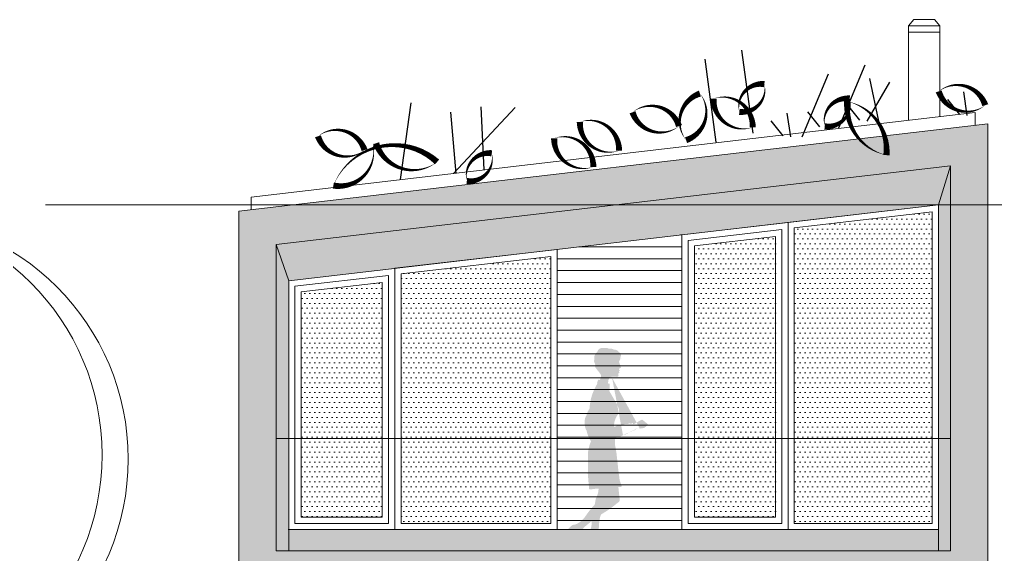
# Model space of a CAD drawing. Header units: metres. Extents: x -686 to 211, y -481 to 125.
# Drawn here: x -628.73 to -620.91, y -339.11 to -334.83 of the extents above; entities that cross this region are included whole.
import ezdxf

# ---------------------------------------------------------------- set-up
doc = ezdxf.new("R2010")
doc.units = ezdxf.units.M
for name, color, linetype in [('2 lidi', 4, 'Continuous'), ('SRAFA', 251, 'Continuous'), ('SRAFY', 3, 'Continuous'), ('srafy sklo', 252, 'Continuous'), ('stávající stromy', 86, 'Continuous'), ('zariz.predmety', 203, 'Continuous'), ('ZDIVO', 1, 'Continuous')]:
    doc.layers.add(name, color=color, linetype=linetype)
doc.layers.add('FLOATINGWINDOWS', color=2, linetype='Continuous', plot=False)
pattern_1 = [(0, (-344.3667892480775, 14.72618816509743), (0, 0.09524999999999999), [])]
pattern_2 = [(0, (-344.3667892480775, 14.72618816509743), (0.01984375, 0.0396875), [0, -0.0396875])]

# ---------------------------------------------------------------- blocks, each defined once
blk = doc.blocks.new('pani')
at = {"layer": '2 lidi'}
h = blk.add_hatch(color=254, dxfattribs=at)
h.dxf.hatch_style = 1
edge = h.paths.add_edge_path()
edge.add_arc((127.7125445816153, 160.006486360353), 0.01028382336285581, 420.15738032454817, 488.8546129559471, ccw=False)
edge.add_line((127.7176620107387, 160.0154065028369), (127.7783582332915, 159.9805854652282))
edge.add_line((127.7783582332914, 159.9805854652427), (127.7809165913757, 159.9788222169402))
edge.add_line((127.7809165913903, 159.9788222169403), (127.7854209083862, 159.9906496996842))
edge.add_line((127.7854209083862, 159.9906496996842), (127.7979952238018, 159.9868658494711))
edge.add_line((127.7979952237873, 159.9868658494709), (127.7966245649777, 159.9829710239397))
edge.add_arc((127.8113428024709, 159.9589328465416), 0.02818617547550026, 417.0679477813011, 481.47854875566, ccw=False)
edge.add_arc((127.8363472909044, 159.9319305097278), 0.05157620989337796, 418.01845477445363, 460.8190267398489, ccw=False)
edge.add_arc((127.871144863932, 159.935382854572), 0.04098401266637072, 416.40835059919965, 460.5166247991097, ccw=False)
edge.add_arc((127.9003467302377, 159.921918736599), 0.04804920557306866, 414.82660982852707, 457.80675219803874, ccw=False)
edge.add_arc((127.9334381769306, 159.9286379835297), 0.03300362912025683, 446.1076731388703, 459.43910268659516, ccw=False)
edge.add_ellipse((127.7831855234944, 159.9657042891761), major_axis=(4.767710159800002e-05, 0.1525491429022624), ratio=1, start_angle=268.4632272824393, end_angle=308.6852796007429)
edge.add_arc((127.9532235915376, 160.0890425072795), 0.05813163758922323, 158.3411392252194, 208.8232437894766, ccw=False)
edge.add_arc((128.2829918898679, 159.9580859601261), 0.4129509547384177, 509.84542816480837, 518.3411392252195, ccw=False)
edge.add_line((127.9259242002318, 160.1655254839354), (127.9772467674251, 160.2525012987063))
edge.add_line((127.977246767425, 160.2525012987063), (127.9695921220429, 160.2480359007918))
edge.add_line((127.9695921220575, 160.248035900792), (127.9713334645223, 160.3049558509132))
edge.add_line((127.9713334645369, 160.3049558509133), (127.9824033739032, 160.3065349386819))
edge.add_ellipse((127.9104880512265, 160.3144045131663), major_axis=(2.261029787446845e-05, 0.07234461504387459), ratio=1, start_angle=263.772972551509, end_angle=295.7567999352441)
edge.add_ellipse((127.9486275211316, 160.332397355421), major_axis=(9.431580590946066e-06, 0.03017757974244791), ratio=1, start_angle=-63.56876440195146, end_angle=-8.161781600616386)
edge.add_line((127.952921128489, 160.3622679319721), (127.9347493195701, 160.3610876902709))
edge.add_line((127.9347493195701, 160.3610876902709), (127.9153356416653, 160.3601461024701))
edge.add_line((127.9153356416653, 160.3601461024701), (127.9069196591664, 160.3608973631059))
edge.add_arc((127.9071906641746, 160.3639332913511), 0.003047999999882433, 242.03189565388118, 264.8989584059329, ccw=False)
edge.add_arc((127.9117950895971, 160.372604597898), 0.01286595756202403, 154.4370695807236, 242.0318956641819, ccw=False)
edge.add_ellipse((127.8903964518783, 160.3828772629093), major_axis=(3.39749671388752e-06, 0.01087073656630446), ratio=1, start_angle=244.2782288700299, end_angle=336.0300320934197)
edge.add_arc((127.8964540052171, 160.3980589986879), 0.005499525912215009, 218.4689438560781, 252.67045776487112, ccw=False)
edge.add_arc((127.8928329588443, 160.3970012995128), 0.002460705699389315, 112.5014554965395, 253.84200358566181, ccw=False)
edge.add_arc((127.9264550873292, 160.2877434212374), 0.116764206714937, 464.8255324046633, 467.2183602702706, ccw=False)
edge.add_ellipse((127.8864968013957, 160.4033759745351), major_axis=(3.266270599556832e-06, 0.01045086139359943), ratio=1, start_angle=254.730471834477, end_angle=298.4703152205136)
edge.add_ellipse((127.899334935775, 160.3936846345123), major_axis=(4.724786550842821e-06, 0.0151175745707964), ratio=1, start_angle=13.98793659864376, end_angle=18.38585519343384)
edge.add_arc((127.8927974465022, 160.4180499401981), 0.01017373547148671, 239.76627202114992, 280.0401234973605, ccw=False)
edge.add_arc((127.8923289021347, 160.4077490267882), 0.004893361121689614, 459.3217845640042, 522.0136342203881, ccw=False)
edge.add_ellipse((127.8850298147556, 160.4213260967814), major_axis=(3.407464731492455e-06, 0.01090263054666624), ratio=1, start_angle=216.6574919619548, end_angle=305.9071536944742)
edge.add_line((127.8938625996063, 160.4277174406202), (127.8835800853583, 160.4313722405207))
edge.add_line((127.8835800853583, 160.4313722405207), (127.8815901154271, 160.4327007120059))
edge.add_line((127.8815901154271, 160.4327007120059), (127.8799317725682, 160.4336971174532))
edge.add_line((127.8799317725683, 160.4336971174532), (127.8792688296787, 160.435357136576))
edge.add_line((127.8792688296641, 160.4353571365758), (127.8805967904553, 160.4386763453981))
edge.add_line((127.8805967904553, 160.4386763453981), (127.8958476399238, 160.4790017756807))
edge.add_ellipse((127.8929967137824, 160.4800799798012), major_axis=(9.526097348609021e-07, 0.003047999851137721), ratio=1, start_angle=249.3015727408036, end_angle=295.7861349120419)
edge.add_line((127.8957416206016, 160.4814050422783), (127.8902364484189, 160.4928091722846))
edge.add_ellipse((127.8012707534687, 160.4435278917216), major_axis=(3.178590939687923e-05, 0.1017031881624786), ratio=1, start_angle=-60.99845622198116, end_angle=-55.3296565672393)
edge.add_arc((127.9209822880197, 160.507862464376), 0.03663129635522555, 135.7257132444281, 190.2311754233157, ccw=False)
edge.add_ellipse((127.9352949870627, 160.4907022437285), major_axis=(1.840945125420034e-05, 0.05890345503399997), ratio=1, start_angle=43.51048625090534, end_angle=79.39821367104585)
edge.add_arc((127.9203550746537, 160.4991053868045), 0.04302458552665595, 511.6027414891749, 536.7327350482561, ccw=False)
edge.add_arc((127.8933479677804, 160.5288025782637), 0.01424106275010295, 159.227078187775, 220.4293366739411, ccw=False)
edge.add_line((127.8800326681541, 160.5338533864964), (127.8858349975386, 160.5502037836536))
edge.add_arc((127.9079354442382, 160.5279952232405), 0.03133129266364829, 472.9551379745943, 494.8601989201875, ccw=False)
edge.add_arc((127.9313178536703, 160.5368152896754), 0.04084976593513885, 444.49428659019543, 510.637321579843, ccw=False)
edge.add_arc((127.9649171513036, 160.5342694365348), 0.05241907521711254, 436.085596237834, 484.4860422774348, ccw=False)
edge.add_arc((128.0033833795227, 160.5413794793416), 0.05083968654026313, 432.8599268776603, 480.5756481870353, ccw=False)
edge.add_arc((128.0294055558131, 160.5496798265286), 0.04176669762452144, 371.59104919378694, 465.3258436312751, ccw=False)
edge.add_arc((128.042105257299, 160.5144281157976), 0.05196989680119713, 345.98163214273836, 417.1177074126011, ccw=False)
edge.add_arc((128.0574710586558, 160.4880779069111), 0.03766062098689137, 323.40085217692985, 381.43252356793823, ccw=False)
edge.add_arc((128.0285397621681, 160.4689419208247), 0.05925918435281793, 344.0111078675035, 356.79048428046303, ccw=False)
edge.add_arc((128.0655634108398, 160.444918188858), 0.0213782256404927, 328.47350699599156, 381.1133237976593, ccw=False)
edge.add_line((128.0837861777881, 160.4337396694219), (128.0510523455659, 160.3917328831945))
edge.add_ellipse((128.0735056506902, 160.3657333977667), major_axis=(1.07365290223593e-05, 0.03435293348819848), ratio=1, start_angle=40.83198619235218, end_angle=119.7331008917196)
edge.add_ellipse((128.0759369014176, 160.3562200870568), major_axis=(1.035443201485359e-05, 0.03313036397271098), ratio=1, start_angle=103.128597525191, end_angle=135.8095853943575)
edge.add_line((128.0528361172773, 160.3324719314291), (128.0623881329808, 160.3386129619096))
edge.add_line((128.0623881329809, 160.3386129618951), (128.0725430769628, 160.308093154467))
edge.add_line((128.0725430769628, 160.308093154467), (128.0687599614733, 160.3058862441331))
edge.add_arc((127.7165821392304, 160.0851644580096), 0.4156288312402539, 362.72738954519116, 392.076767465641, ccw=False)
edge.add_arc((128.0230277925261, 160.0220027199874), 0.1367379151637393, 372.2555414471916, 397.34078713459166, ccw=False)
edge.add_arc((128.0922561712336, 160.0069480302932), 0.07803577091989843, 366.01673463235653, 394.39351339598124, ccw=False)
edge.add_arc((128.0853082556427, 160.0008923427092), 0.08574375424968082, 350.4076005597608, 369.5565854519064, ccw=False)
edge.add_arc((128.0797448780431, 159.9791277865041), 0.09041790633793888, 326.33456072066906, 364.7430362013368, ccw=False)
edge.add_arc((127.9454976138095, 159.9666473885404), 0.212855870804186, 324.9985449311098, 349.8140676344604, ccw=False)
edge.add_arc((127.8268749620082, 159.7180990259224), 0.3191059606072086, 364.7558608529726, 383.34573302973877, ccw=False)
edge.add_arc((128.1038370944406, 159.7418344522894), 0.04113529345167623, 360.1485611448183, 363.7937174724356, ccw=False)
edge.add_line((128.1449722496099, 159.7419411110992), (128.1453837797029, 159.5832260930891))
edge.add_line((128.1453837797031, 159.5832260930746), (128.1398469220341, 159.5159103313543))
edge.add_line((128.1398469220341, 159.5159103313543), (128.134829923805, 159.4639634335262))
edge.add_arc((128.1285348205488, 159.4647966051702), 0.006350000000000562, 259.13489172980417, 352.46058876184054, ccw=False)
edge.add_line((128.1273378619451, 159.4585604372637), (128.0762029847299, 159.4649299974234))
edge.add_line((128.07620298473, 159.4649299974234), (128.0583345198666, 159.4661850941679))
edge.add_line((128.0583345198665, 159.4661850941824), (128.061894994264, 159.4383550933286))
edge.add_line((128.0618949942641, 159.4383550933286), (128.0685671754691, 159.4137697506342))
edge.add_line((128.0685671754692, 159.4137697506197), (128.0820952296431, 159.3828246990021))
edge.add_line((128.0820952296284, 159.3828246990165), (128.0893428152937, 159.3394229575684))
edge.add_arc((127.982602051, 159.2502488755286), 0.1390884886231232, 395.7851858075937, 399.87628238618254, ccw=False)
edge.add_arc((127.4951451579513, 158.7857361178429), 0.8113515537163977, 394.19771917250023, 402.28040332917396, ccw=False)
edge.add_ellipse((128.3112410741125, 159.3403068395917), major_axis=(5.480022221890836e-05, 0.1753405020471864), ratio=1, start_angle=124.2156261666667, end_angle=157.6726714494516)
edge.add_arc((128.2458160651454, 159.126034000767), 0.05211335945743379, 402.273187143879, 451.36023656277763, ccw=False)
edge.add_ellipse((128.4444320003529, 159.3065907644119), major_axis=(6.760346029346653e-05, 0.2163061423479677), ratio=1, start_angle=132.2910941380454, end_angle=146.726391685159)
edge.add_line((128.3257017605145, 159.1257829052634), (128.3238881857697, 159.1135207881462))
edge.add_line((128.3238881857552, 159.113520788146), (128.3084451631888, 159.1241359075377))
edge.add_line((128.3084451631887, 159.1241359075377), (128.3039736298048, 159.1282621471314))
edge.add_line((128.3039736298049, 159.1282621471314), (128.2858785519879, 159.1376939904929))
edge.add_line((128.2858785519879, 159.1376939904929), (128.2819549344195, 159.1360635112799))
edge.add_line((128.2819549344194, 159.1360635112799), (128.2805410414433, 159.129491552874))
edge.add_line((128.2805410414286, 159.1294915528884), (128.278794080307, 159.1181777955612))
edge.add_line((128.278794080307, 159.1181777955612), (128.2856662212047, 159.0980977957829))
edge.add_line((128.2856662212049, 159.0980977957684), (128.286976900491, 159.0760858404416))
edge.add_line((128.2869769004763, 159.076085840456), (128.2792262925046, 159.0470860476672))
edge.add_line((128.2792262925045, 159.0470860476672), (128.2672856124421, 159.0126623365342))
edge.add_line((128.2672856124421, 159.0126623365342), (128.2478307653736, 158.9797194659109))
edge.add_line((128.2478307653734, 158.9797194659255), (128.2183520266918, 158.9531989150192))
edge.add_line((128.2183520267066, 158.9531989150048), (128.2066477876098, 158.9492558371703))
edge.add_line((128.2066477875952, 158.9492558371701), (128.2029240108966, 158.9504704373126))
edge.add_line((128.202924010911, 158.9504704373274), (128.2041896698551, 158.9684892732368))
edge.add_line((128.2041896698551, 158.9684892732368), (128.2103115371808, 159.0014156253475))
edge.add_line((128.2103115371809, 159.001415625333), (128.2130943028058, 159.0545903333667))
edge.add_line((128.2130943028057, 159.0545903333812), (128.2075635378724, 159.0978655645165))
edge.add_line((128.2075635378871, 159.0978655645021), (128.1997529028023, 159.1222401600332))
edge.add_line((128.1997529028023, 159.1222401600332), (128.1736564524132, 159.1574295552277))
edge.add_line((128.1736564524132, 159.1574295552277), (128.13847251512, 159.1858330059042))
edge.add_line((128.13847251512, 159.1858330059042), (128.1159731708734, 159.2039857304917))
edge.add_ellipse((128.2682100498716, 159.1873434079397), major_axis=(4.786296198834154e-05, 0.1531438276103477), ratio=1, start_angle=83.77918592412509, end_angle=120.9883381173614)
edge.add_arc((128.0284242506485, 159.0434339361924), 0.1265116057038329, 357.8360208435755, 390.97043112319506, ccw=False)
edge.add_ellipse((128.7766190050349, 158.9675679743403), major_axis=(0.0001955925514645735, 0.6258240346816508), ratio=1, start_angle=83.49545622933275, end_angle=89.3577375330603)
edge.add_line((128.1508364813744, 158.9747786414744), (128.1396420539066, 158.9746321865877))
edge.add_line((128.1396420539067, 158.9746321865732), (128.1350277061706, 159.0276594353663))
edge.add_ellipse((128.1306521357947, 159.0280070510249), major_axis=(1.371832018897022e-06, 0.004389356560580007), ratio=1, start_angle=265.4756041301545, end_angle=386.9949361400867)
edge.add_ellipse((128.1988049001253, 158.8941170455751), major_axis=(4.832648715747855e-05, 0.1546269372142362), ratio=1, start_angle=26.99493614008674, end_angle=48.31789460879737)
edge.add_arc((128.0317003538676, 159.0430018301874), 0.06918236798137159, 276.77486161330796, 318.29998761463094, ccw=False)
edge.add_line((128.0398616799009, 158.9743025376491), (127.9644905558575, 158.9741470312433))
edge.add_line((127.9644905558721, 158.9741470312434), (127.96769602981, 158.9908079820544))
edge.add_ellipse((127.9447068779287, 159.1052586295324), major_axis=(3.648441442148625e-05, 0.1167366715413367), ratio=1, start_angle=191.3754970598137, end_angle=226.3235654547076)
edge.add_ellipse((127.9790508794839, 159.08626899549), major_axis=(2.482097396939064e-05, 0.07941796330145921), ratio=1, start_angle=219.0935125914507, end_angle=272.1836806674058)
edge.add_ellipse((127.3399873211286, 159.1085215244832), major_axis=(0.000224614212157791, 0.7186826463833345), ratio=1, start_angle=268.4829492313571, end_angle=275.6522754542194)
edge.add_ellipse((127.8360106376219, 159.1764834917612), major_axis=(6.850869878427165e-05, 0.2192025716875426), ratio=1, start_angle=-89.30295255477233, end_angle=-68.11093008585826)
edge.add_line((128.0394358646617, 159.2581410029335), (127.996667530766, 159.2847501993339))
edge.add_arc((128.6139196248974, 160.2306047132516), 1.129442742776673, 234.2600633318144, 236.87206709382582, ccw=False)
edge.add_line((127.9542040849187, 159.3138624836609), (127.8950979841812, 159.3604663960796))
edge.add_arc((127.9042669858275, 159.3720951179294), 0.01480870564250669, 173.7381535170441, 231.7449667642247, ccw=False)
edge.add_line((127.8895466317703, 159.3737103390494), (127.9009843522491, 159.4779482622338))
edge.add_line((127.9009843522491, 159.4779482622338), (127.879911739804, 159.4796737022951))
edge.add_arc((127.8804299479309, 159.4860025221008), 0.006350000000001204, 160.0299278343041, 265.31902449704654, ccw=False)
edge.add_line((127.8744617661774, 159.4881712329024), (127.8902968651639, 159.5317486196949))
edge.add_line((127.8902968651786, 159.5317486196805), (127.9021196187992, 159.6220875768831))
edge.add_line((127.9021196187847, 159.6220875768829), (127.9020852005659, 159.6226373656715))
edge.add_line((127.9020852005658, 159.6226373656715), (127.9154507557457, 159.7471094197007))
edge.add_line((127.9154507557457, 159.7471094197007), (127.9287509221187, 159.823381292872))
edge.add_line((127.9287509221187, 159.823381292872), (127.9263825536266, 159.8675091165634))
edge.add_arc((127.9545999935078, 159.9346114529635), 0.07279386967657109, 235.0165641503065, 247.1925880541017, ccw=False)
edge.add_arc((127.9276354881584, 159.9867486213552), 0.1127502323811959, 235.796702644434, 262.47219632415835, ccw=False)
edge.add_arc((127.8785457332291, 159.9866083463191), 0.09419989882836, 227.2097953127797, 261.27422402666645, ccw=False)
edge.add_arc((127.8257552703845, 159.9880953236745), 0.07149803490939582, 229.4789134838832, 260.98680299462166, ccw=False)
edge.add_line((127.7793010054635, 159.9337448842468), (127.7775843767935, 159.9295593409506))
edge.add_line((127.7775843767936, 159.9295593409506), (127.7643309444526, 159.9352714515504))
edge.add_line((127.7643309444527, 159.9352714515358), (127.7667678833286, 159.9416703911764))
edge.add_line((127.7667678833429, 159.9416703911911), (127.7344071048295, 159.9540576331064))
edge.add_line((127.7344071048296, 159.9540576331064), (127.7304781724453, 159.9473962147257))
edge.add_arc((127.7279270972523, 159.9489008495316), 0.002961741128500069, 261.05338379827754, 329.46771856180015, ccw=False)
edge.add_line((127.7274665046204, 159.9459751419334), (127.6933495867054, 159.9513461507566))
edge.add_line((127.6933495867055, 159.9513461507566), (127.6640421879898, 159.9760920488185))
edge.add_arc((127.6659529306052, 159.9783550055208), 0.002961741128501487, 128.8546129559471, 229.8237013657089, ccw=False)
edge.add_line((127.6640948930652, 159.9806614328427), (127.7060930623308, 160.0144947885323))
edge = h.paths.add_edge_path(flags=16)
edge.add_arc((128.1346859587969, 159.7428794037193), 0.01028382336285175, 360.1485611448183, 363.6714558781501, ccw=False)
edge.add_arc((128.1346859587969, 159.7428794037193), 0.01028382336285175, 360.1485611448183, 363.67145587815)
edge = h.paths.add_edge_path(flags=17)
edge.add_arc((128.1244029945704, 159.7425347255257), 0.0205676467257035, 360.1485611448183, 363.7108327839449, ccw=False)
edge.add_arc((128.1244029945704, 159.7425347255257), 0.0205676467257035, 360.1485611448183, 363.7108327839449)
edge = h.paths.add_edge_path(flags=16)
edge.add_arc((127.9276354881584, 159.9867486213552), 0.1127502323811998, 235.5357133074828, 235.796702644434, ccw=False)
edge.add_line((127.7344071048296, 159.9540576331064), (127.7330717515118, 159.9545687872025))
edge.add_line((127.956530631155, 160.3625023657362), (127.9529211285036, 160.3622679319723))

msp = doc.modelspace()

# ---------------------------------------------------------------- hatches: boundary and pattern name
at = {"linetype": 'Continuous', "lineweight": 0}
h = msp.add_hatch(dxfattribs=at)
h.set_pattern_fill('DOTS', color=256, scale=0.025, style=0)
h.set_pattern_definition(pattern_2)
h.paths.add_polyline_path([(-621.4202868569937, -336.3710195192024), (-622.5246298660912, -336.4998595369304), (-622.5246298660912, -338.1848470581673), (-621.4202868569934, -338.1848470581673)])
h = msp.add_hatch(dxfattribs=at)
h.set_pattern_fill('DOTS', color=256, scale=0.025, style=0)
h.set_pattern_definition(pattern_2)
h.paths.add_polyline_path([(-622.6746298660913, -336.5676986646323), (-623.3246298660916, -336.6435319979656), (-623.3246298660916, -338.1848470581673), (-622.6746298660915, -338.1848470581673)])
h = msp.add_hatch(dxfattribs=at)
h.set_pattern_fill('DOTS', color=256, scale=0.025, style=0)
h.set_pattern_definition(pattern_2)
h.paths.add_polyline_path([(-624.4746298660915, -336.7273595369305), (-625.6746298660911, -336.8673595369304), (-625.674629866091, -338.1848470581673), (-624.4746298660916, -338.1848470581673)])
h = msp.add_hatch(dxfattribs=at)
h.set_pattern_fill('DOTS', color=256, scale=0.025, style=0)
h.set_pattern_definition(pattern_2)
h.paths.add_polyline_path([(-625.8246298660911, -336.9351986646323), (-626.474629866092, -337.0110319979656), (-626.4746298660918, -338.1848470581672), (-625.8246298660912, -338.1848470581673)])
h = msp.add_hatch(dxfattribs=at)
h.set_pattern_fill('DOTS', color=256, scale=0.025, style=0)
h.set_pattern_definition(pattern_2)
h.paths.add_polyline_path([(-625.8246298660912, -338.1848470581672), (-626.4746298660918, -338.1848470581673), (-626.474629866092, -338.8148470581676), (-625.8246298660911, -338.8148470581672)])
h = msp.add_hatch(dxfattribs=at)
h.set_pattern_fill('DOTS', color=256, scale=0.025, style=0)
h.set_pattern_definition(pattern_2)
h.paths.add_polyline_path([(-624.4746298660915, -338.1848470581673), (-625.674629866091, -338.1848470581673), (-625.6746298660911, -338.8648470581682), (-624.4746298660915, -338.8648470581673)])
h = msp.add_hatch(dxfattribs=at)
h.set_pattern_fill('DOTS', color=256, scale=0.025, style=0)
h.set_pattern_definition(pattern_2)
h.paths.add_polyline_path([(-622.6746298660915, -338.1848470581673), (-623.3246298660915, -338.1848470581672), (-623.3246298660916, -338.8148470581681), (-622.6746298660915, -338.8148470581681)])
h = msp.add_hatch(dxfattribs=at)
h.set_pattern_fill('DOTS', color=256, scale=0.025, style=0)
h.set_pattern_definition(pattern_2)
h.paths.add_polyline_path([(-621.4202868569934, -338.1848470581673), (-622.5246298660912, -338.1848470581673), (-622.5246298660912, -338.8648470581684), (-621.4202868569931, -338.8648470581684)])
at = {"layer": 'SRAFA', "linetype": 'Continuous', "lineweight": 0}
h = msp.add_hatch(dxfattribs=at)
h.set_pattern_fill('LINE', color=256, scale=0.03, style=0)
h.set_pattern_definition(pattern_1)
h.paths.add_polyline_path([(-623.4246298660915, -336.5545204092287), (-624.4246298660915, -336.6711870758953), (-624.4246298660915, -338.1848470581673), (-623.4246298660917, -338.1848470581674)])
h = msp.add_hatch(dxfattribs=at)
h.set_pattern_fill('LINE', color=256, scale=0.03, style=0)
h.set_pattern_definition(pattern_1)
h.paths.add_polyline_path([(-623.4246298660915, -338.1848470581673), (-624.4246298660915, -338.1848470581673), (-624.4246298660915, -338.9148470581673), (-623.4246298660915, -338.9148470581673)])
at = {"layer": 'srafy sklo', "linetype": 'Continuous', "lineweight": 0}
for color, points in [(256, [(-620.9746298660915, -335.6648470581673), (-621.8021827660006, -335.7613948964899, -0.09846328284410616), (-621.7866512196305, -335.916794513716, -0.1643381271969125), (-622.0065720986288, -335.7852403186299), (-626.5460584375202, -336.3148470581673), (-623.9571890128566, -336.3148470581673), (-621.2746298660915, -336.001881824378), (-621.2746298660915, -336.3148470581673), (-620.9746298660915, -336.3148470581673)]), (256, [(-621.8021827660006, -335.7613948964899), (-622.0065720986288, -335.7852403186299, 0.1643381271969125), (-621.7866512196305, -335.916794513716, 0.09846328284410616)]), (253, [(-621.2746298660916, -336.001881824378), (-623.9571890128569, -336.3148470581673), (-621.3702868569936, -336.3148470581673)]), (253, [(-621.2746298660915, -336.001881824378), (-621.3702868569936, -336.3148470581673), (-621.2746298660915, -336.3148470581672)]), (256, [(-626.6746298660914, -336.631881824378), (-623.9571890128569, -336.3148470581673), (-626.5460584375204, -336.3148470581673), (-626.9746298660915, -336.3648470581672), (-626.9746298660915, -338.9148470581672), (-626.6746298660913, -338.9148470581672)]), (253, [(-621.3702868569934, -336.3148470581673), (-623.9571890128569, -336.3148470581673), (-626.6746298660914, -336.6318818243781), (-626.5746298660919, -336.9220204092287)]), (253, [(-621.2746298660916, -336.3148470581673), (-621.3702868569937, -336.3148470581674), (-621.3702868569934, -338.1848470581673), (-621.2746298660915, -338.1848470581673)]), (256, [(-620.9746298660915, -336.3148470581673), (-621.2746298660915, -336.3148470581674), (-621.2746298660915, -338.9148470581673), (-620.9746298660915, -338.9148470581673)]), (253, [(-626.574629866092, -336.9220204092286), (-626.6746298660914, -336.6318818243781), (-626.6746298660913, -338.1848470581672), (-626.5746298660919, -338.1848470581673)]), (253, [(-626.5746298660919, -338.1848470581673), (-626.6746298660913, -338.1848470581673), (-626.6746298660913, -338.9148470581672), (-626.5746298660919, -338.9148470581673)]), (253, [(-621.2746298660915, -338.1848470581673), (-621.3702868569934, -338.1848470581673), (-621.3702868569932, -338.9148470581673), (-621.2746298660915, -338.9148470581673)]), (256, [(-626.6746298660912, -338.9148470581673), (-626.9746298660915, -338.9148470581673), (-626.9746298660914, -339.3848470581673), (-625.724629866091, -339.3848470581672), (-625.724629866091, -339.0848470581672), (-626.6746298660913, -339.0848470581672)]), (253, [(-626.5746298660915, -338.9148470581673), (-626.6746298660912, -338.9148470581673), (-626.6746298660913, -339.0848470581672), (-626.5746298660914, -339.0848470581672)]), (253, [(-621.3702868569932, -338.9148470581684), (-622.5746298660912, -338.9148470581684), (-623.4246298660915, -338.9148470581682), (-626.5746298660914, -338.9148470581676), (-626.5746298660914, -339.0848470581672), (-621.3702868569932, -339.0848470581674)]), (256, [(-620.9746298660915, -339.1248470581673), (-620.9746298660916, -338.9148470581673), (-621.2746298660915, -338.9148470581673), (-621.2746298660915, -339.0848470581673), (-625.724629866091, -339.0848470581672), (-625.724629866091, -339.3848470581673), (-620.9746298660915, -339.3848470581673)]), (253, [(-621.2746298660915, -338.9148470581673), (-621.3702868569932, -338.9148470581673), (-621.3702868569932, -339.0848470581673), (-621.2746298660915, -339.0848470581673)])]:
    msp.add_hatch(color=color, dxfattribs=at).paths.add_polyline_path(points)

# ---------------------------------------------------------------- linework, layer by layer
at = {"linetype": 'Continuous', "lineweight": 0}
msp.add_line((-626.5746298660919, -338.9148470581676), (-621.3746298660918, -338.9148470581684), dxfattribs=at)
at = {"layer": 'FLOATINGWINDOWS', "linetype": 'Continuous', "lineweight": 0}
msp.add_line((-620.7746298660915, -336.3148470581673), (-628.522870261572, -336.3148470581673), dxfattribs=at)
at = {"layer": 'SRAFY', "linetype": 'Continuous', "lineweight": 0}
for p, q in [((-621.6096298660916, -334.8811148960089), (-621.5663625315036, -334.8311148960088)), ((-621.6096298660916, -335.638252136097), (-621.6096298660916, -334.8811148960089)), ((-621.3596298660916, -334.8811148960089), (-621.6096298660916, -334.8811148960089)), ((-621.4028972006796, -334.8311148960088), (-621.5663625315036, -334.8311148960088)), ((-621.3596298660916, -334.8811148960089), (-621.4028972006796, -334.8311148960088)), ((-621.3596298660916, -335.6090854694303), (-621.3596298660916, -334.8811148960089)), ((-621.3596298660916, -334.9311148960089), (-621.6096298660916, -334.9311148960089)), ((-621.0746298660915, -335.676513724834), (-621.0746298660916, -335.5758354694318)), ((-620.9746298660915, -335.6648470581673), (-626.9746298660916, -336.3648470581672)), ((-620.9746298660915, -335.6648470581673), (-620.9746298660915, -339.3848470581672)), ((-621.2746298660915, -336.001881824378), (-621.3702868569936, -336.3148470581673)), ((-621.2746298660915, -339.0848470581673), (-621.2746298660915, -336.001881824378)), ((-626.8746298660914, -336.3531803915006), (-626.8746298660914, -336.252502136097)), ((-626.9746298660916, -336.3648470581672), (-626.9746298660916, -339.3848470581673)), ((-621.3702868569932, -336.3148470581672), (-626.5746298660919, -336.9220204092287)), ((-621.3702868569932, -338.9148470581682), (-621.3702868569932, -336.3148470581672)), ((-626.6746298660925, -336.631881824378), (-626.6746298660914, -339.0848470581672)), ((-626.6746298660904, -339.0848470581672), (-626.6746298660914, -336.631881824378)), ((-626.5746298660919, -336.9220204092287), (-626.6746298660914, -336.631881824378)), ((-625.724629866091, -338.9148470581678), (-625.724629866091, -336.8228537425619)), ((-626.5746298660919, -336.9220204092287), (-626.5746298660919, -338.9148470581682)), ((-626.6746298660915, -338.1848470581673), (-621.2746298660915, -338.1848470581673)), ((-626.5789728751904, -338.9148470581676), (-626.5746298660919, -338.9148470581669)), ((-626.5789728751901, -338.9148470581682), (-621.3702868569932, -338.9148470581682)), ((-626.5746298660915, -338.9148470581688), (-626.5746298660914, -339.0848470581672)), ((-621.3702868569932, -338.9148470581682), (-621.3702868569932, -339.0848470581673)), ((-626.6746298660914, -339.0848470581672), (-621.2746298660915, -339.0848470581673))]:
    msp.add_line(p, q, dxfattribs=at)
msp.add_lwpolyline([(-621.0746298660916, -335.5758354694303), (-626.8746298660914, -336.252502136097)], dxfattribs=at)
for points in [[(-620.9746298660915, -335.6648470581673), (-626.9746298660915, -336.3648470581672), (-626.9746298660915, -339.3848470581673), (-620.9746298660915, -339.3848470581673)], [(-621.2746298660916, -336.001881824378), (-626.6746298660914, -336.631881824378), (-626.6746298660914, -339.0848470581673), (-621.2746298660916, -339.0848470581673)], [(-621.2746298660915, -336.001881824378), (-626.6746298660914, -336.631881824378), (-626.6746298660912, -339.0848470581672), (-621.2746298660915, -339.0848470581673)], [(-622.5746298660912, -336.455353742562), (-621.3702868569936, -336.3148470581673), (-621.3702868569932, -338.9148470581684), (-622.5746298660912, -338.9148470581684)], [(-622.5246298660912, -336.4998595369304), (-621.4202868569937, -336.3710195192024), (-621.4202868569931, -338.8648470581684), (-622.5246298660912, -338.8648470581684)], [(-623.4246298660915, -336.5545204092288), (-622.5746298660912, -336.455353742562), (-622.5746298660916, -338.9148470581682), (-623.4246298660915, -338.9148470581682)], [(-623.3746298660916, -336.5990262035972), (-622.6246298660913, -336.5115262035972), (-622.6246298660916, -338.8648470581682), (-623.3746298660916, -338.8648470581682)], [(-623.3246298660916, -336.6435319979656), (-622.6746298660913, -336.5676986646323), (-622.6746298660917, -338.8148470581681), (-623.3246298660916, -338.8148470581682)], [(-625.724629866091, -336.822853742562), (-624.4246298660915, -336.6711870758953), (-624.4246298660915, -338.9148470581673), (-625.724629866091, -338.9148470581682)], [(-625.6746298660911, -336.8673595369304), (-624.4746298660915, -336.7273595369305), (-624.4746298660915, -338.8648470581673), (-625.6746298660911, -338.8648470581682)], [(-626.5246298660919, -336.9665262035971), (-625.7746298660911, -336.8790262035971), (-625.7746298660911, -338.8648470581672), (-626.5246298660919, -338.8648470581675)], [(-626.474629866092, -337.0110319979656), (-625.8246298660912, -336.9351986646322), (-625.8246298660912, -338.8148470581672), (-626.4746298660918, -338.8148470581675)]]:
    msp.add_lwpolyline(points, close=True, dxfattribs=at)
at = {"layer": 'stávající stromy', "linetype": 'Continuous', "lineweight": 0}
for centre in [(-630.018324868162, -338.3166876961558), (-629.8097054951437, -338.3496150218791)]:
    msp.add_circle(centre, 1.949250854498537, dxfattribs=at)
at = {"layer": 'zariz.predmety', "color": 253, "linetype": 'Continuous', "ltscale": 0.001}
for p, q in [((-622.8552616978401, -335.7403511762341), (-622.9444514124194, -335.0770319955103)), ((-623.1495225117695, -335.8120053403132), (-623.2387122263489, -335.1486861595893)), ((-622.1667179960931, -335.6975564195671), (-621.9562314627595, -335.1947173501517)), ((-622.4609788100225, -335.7692105836462), (-622.250492276689, -335.2663715142308)), ((-621.9401872335949, -335.6452072141247), (-621.7598481809104, -335.3333987487053)), ((-621.847430228701, -335.6452072141247), (-621.9195858337588, -335.3038851234177)), ((-621.1390097739921, -335.5992711667604), (-621.1675510791944, -335.4102609160836)), ((-625.6783917074775, -336.112941017592), (-625.5922568480252, -335.4975917494217)), ((-622.0008371343141, -335.6380740007044), (-622.097161429523, -335.5168229441237)), ((-621.1996596747114, -335.5921379533402), (-621.2959839699203, -335.4708868967595)), ((-625.2335287983282, -336.0632668678768), (-625.2748762581842, -335.5733198783734)), ((-625.2539295826749, -336.063420436365), (-624.7601820912095, -335.5359161605582)), ((-625.0084044563426, -336.034775838293), (-625.0327129301303, -335.5298623387679)), ((-622.5537358149164, -335.7692105836462), (-622.5822771201186, -335.5802003329694)), ((-622.3201249017062, -335.6904232061468), (-622.4164491969151, -335.5691721495661)), ((-622.6143857156356, -335.7620773702259), (-622.7107100108445, -335.6408263136452))]:
    msp.add_line(p, q, dxfattribs=at)
for points in [[(-622.9644994594915, -335.5704204477807, 0, 0, -0.5205670505517462), (-622.9644994594915, -335.5704204477807, 0, 0.05, -0.5205670505517462), (-622.7647898450472, -335.3481275714917, 0, 0.05, -0.5205670505517462), (-622.9644994594915, -335.5704204477807, 0.05, 0.05, 0)], [(-621.367725725097, -335.4065626249514, 0, 0, -0.5205670505517462), (-621.367725725097, -335.4065626249514, 0, 0.05, -0.5205670505517462), (-620.9947530464989, -335.5170123206206, 0, 0.05, -0.5205670505517462), (-621.367725725097, -335.4065626249514, 0.05, 0.05, 0)], [(-623.3910517391796, -335.7965601033274, 0, 0, -0.5205670505517462), (-623.3910517391796, -335.7965601033274, 0, 0.05, -0.5205670505517462), (-623.2806020435105, -335.4235874247294, 0, 0.05, -0.5205670505517462), (-623.3910517391796, -335.7965601033274, 0.05, 0.05, 0)], [(-623.1716558360708, -335.4640971339087, 0, 0, -0.5205670505517462), (-623.1716558360708, -335.4640971339087, 0, 0.05, -0.5205670505517462), (-622.8579150384169, -335.6940416194283, 0, 0.05, -0.5205670505517462), (-623.1716558360708, -335.4640971339087, 0.05, 0.05, 0)], [(-622.2806449836434, -335.686280675271, 0, 0, -0.5205670505517462), (-622.2806449836434, -335.686280675271, 0, 0.05, -0.5205670505517462), (-622.080935369199, -335.463987798982, 0, 0.05, -0.5205670505517462), (-622.2806449836434, -335.686280675271, 0.05, 0.05, 0)], [(-623.8206737253531, -335.5736450879644, 0, 0, -0.5205670505517462), (-623.8206737253531, -335.5736450879644, 0, 0.05, -0.5205670505517462), (-623.447701046755, -335.6840947836335, 0, 0.05, -0.5205670505517462), (-623.8206737253531, -335.5736450879644, 0.05, 0.05, 0)], [(-622.1003920173104, -335.4868500282285, 0, 0, -0.5205670505517462), (-622.1003920173104, -335.4868500282285, 0, 0.05, -0.3804477839647492), (-621.7866512196305, -335.916794513716, 0, 0.05, -0.3804477839647492), (-622.1003920173104, -335.4868500282285, 0.05, 0.05, 0)], [(-624.2421871976991, -335.6508902235778, 0, 0, -0.5205670505517462), (-624.2421871976991, -335.6508902235778, 0, 0.05, -0.5205670505517462), (-623.9284464000451, -335.8808347090974, 0, 0.05, -0.5205670505517462), (-624.2421871976991, -335.6508902235778, 0.05, 0.05, 0)], [(-626.3395913389115, -335.7660714096393, 0, 0, -0.5205670505517462), (-626.3395913389115, -335.7660714096393, 0, 0.05, -0.5205670505517462), (-625.9666186603135, -335.8765211053084, 0, 0.05, -0.5205670505517462), (-626.3395913389115, -335.7660714096393, 0.05, 0.05, 0)], [(-624.4483676065198, -335.7814954251133, 0, 0, -0.5205670505517462), (-624.4483676065198, -335.7814954251133, 0, 0.05, -0.5205670505517462), (-624.13462680884, -336.0114399106009, 0, 0.05, -0.5205670505517462), (-624.4483676065198, -335.7814954251133, 0.05, 0.05, 0)], [(-625.3859588568398, -335.9711032997454, 0, 0, -0.5205670505517462), (-625.3859588568398, -335.9711032997454, 0, 0.05, -0.5205670505517462), (-625.8743213012657, -335.8212722665816, 0, 0.05, -0.5205670505517462), (-625.8974227221972, -335.8429527537119, 0, 0.05, -0.5205670505517462), (-626.2167946538108, -336.1600470519182, 0, 0.05, -0.5205670505517462), (-625.3859588568398, -335.9711032997454, 0.05, 0.05, 0)], [(-625.1478140622689, -336.1241697201631, 0, 0, -0.5205670505517462), (-625.1478140622689, -336.1241697201631, 0, 0.05, -0.5205670505517462), (-624.9481044478246, -335.9018768438741, 0, 0.05, -0.5205670505517462), (-625.1478140622689, -336.1241697201631, 0.05, 0.05, 0)]]:
    msp.add_lwpolyline(points, format="xyseb", close=True, dxfattribs=at)
at = {"layer": 'ZDIVO', "linetype": 'Continuous', "lineweight": 0}
for p, q in [((-623.4246298660915, -338.9148470581682), (-623.4246298660915, -336.5545204092288)), ((-624.4246298660915, -338.914847058168), (-624.4246298660915, -336.6711870758953))]:
    msp.add_line(p, q, dxfattribs=at)

# ---------------------------------------------------------------- block references
at = {"linetype": 'Continuous', "lineweight": 0, "xscale": -1, "rotation": 359.9999999866598}
msp.add_blockref('pani', (-496.0330896824639, -498.0518026863511), dxfattribs=at)

doc.saveas('drawing.dxf')
